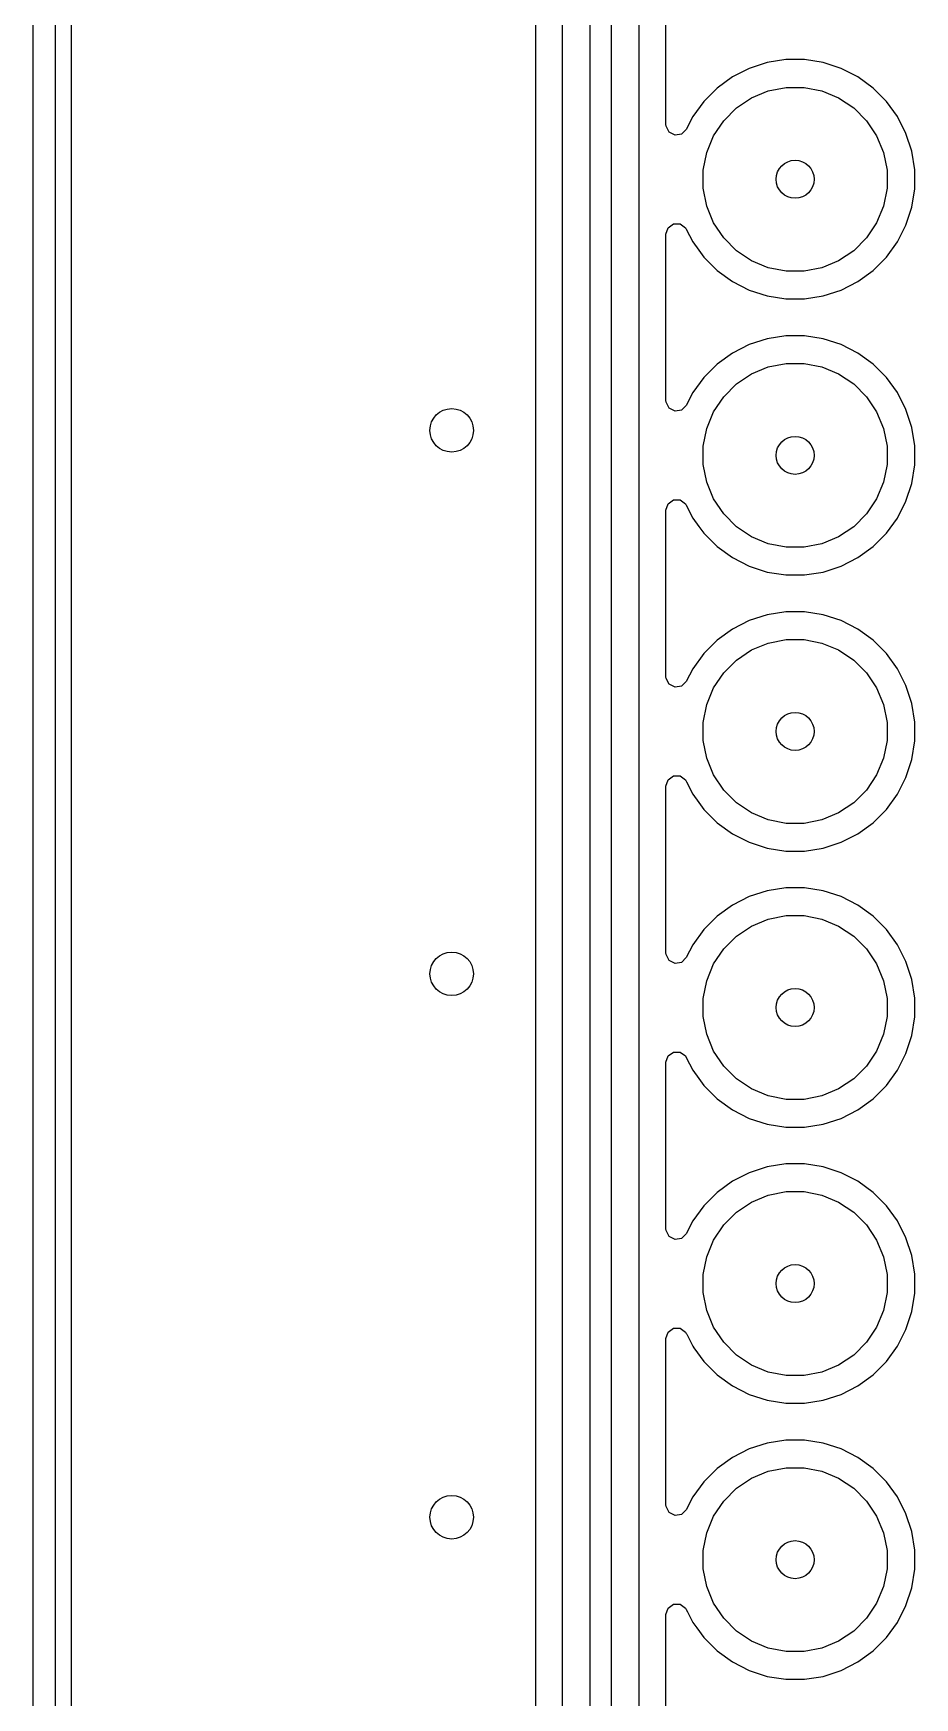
# Model space of a CAD drawing. Extents: x 0 to 130, y -140 to 0.
# Drawn here: x -0.1 to 8.01, y -91.66 to -76.35 of the extents above; entities that cross this region are included whole.
import ezdxf

# ---------------------------------------------------------------- set-up
doc = ezdxf.new("R2010")
doc.units = 0
doc.layers.add('BLACK', color=7, linetype='CONTINUOUS')

msp = doc.modelspace()

# ---------------------------------------------------------------- linework, layer by layer
at = {"layer": 'BLACK', "linetype": 'CONTINUOUS'}
for p, q in [((-0.1, -140), (-0.1, 0)), ((0.1, -0.1), (0.1, -139.9)), ((0.2505, -100.463385), (0.2505, -51.252566)), ((4.5205, -51.252566), (4.5205, -96.045438)), ((4.771, -95.996), (4.771, -51.302)), ((5.021, -51.353776), (5.021, -95.944224)), ((5.221, -95.809604), (5.221, -51.488396)), ((5.471, -51.540172), (5.471, -95.757828)), ((5.7215, -77.186138), (5.7215, -75.653861)), ((6.487558, -76.670125), (6.333214, -76.748766)), ((6.487561, -76.670123), (6.487558, -76.670125)), ((6.652293, -76.616598), (6.487561, -76.670123)), ((6.652297, -76.616597), (6.652293, -76.616598)), ((6.823386, -76.5895), (6.652297, -76.616597)), ((6.823389, -76.5895), (6.823386, -76.5895)), ((6.996611, -76.5895), (6.823389, -76.5895)), ((6.996614, -76.5895), (6.996611, -76.5895)), ((7.167702, -76.616597), (6.996614, -76.5895)), ((7.167706, -76.616598), (7.167702, -76.616597)), ((7.332438, -76.670123), (7.167706, -76.616598)), ((7.332441, -76.670125), (7.332438, -76.670123)), ((7.486785, -76.748766), (7.332441, -76.670125)), ((6.193073, -76.850585), (6.070585, -76.973073)), ((6.333214, -76.748766), (6.193073, -76.850585)), ((6.663258, -76.876601), (6.826685, -76.844093)), ((6.826685, -76.844093), (6.993315, -76.844093)), ((6.993315, -76.844093), (7.156742, -76.876601)), ((7.486787, -76.748767), (7.486785, -76.748766)), ((7.486788, -76.748768), (7.486787, -76.748767)), ((7.626928, -76.850586), (7.486788, -76.748768)), ((7.749414, -76.973072), (7.626928, -76.850586)), ((6.070585, -76.973073), (5.968766, -77.113214)), ((6.370766, -77.032941), (6.509313, -76.940367)), ((6.509313, -76.940367), (6.663258, -76.876601)), ((7.156742, -76.876601), (7.310687, -76.940367)), ((7.310687, -76.940367), (7.449234, -77.032941)), ((7.851232, -77.113212), (7.749414, -76.973072)), ((5.968766, -77.113214), (5.90871, -77.231083)), ((6.160367, -77.289313), (6.252941, -77.150766)), ((6.252941, -77.150766), (6.370766, -77.032941)), ((7.449234, -77.032941), (7.567059, -77.150766)), ((7.567059, -77.150766), (7.659633, -77.289313)), ((7.929873, -77.267555), (7.851232, -77.113212)), ((5.722719, -77.201625), (5.7215, -77.186138)), ((5.750497, -77.256142), (5.722719, -77.201625)), ((5.805013, -77.283919), (5.750497, -77.256142)), ((5.865445, -77.274348), (5.805013, -77.283919)), ((5.90871, -77.231083), (5.865445, -77.274348)), ((6.096601, -77.443258), (6.160367, -77.289313)), ((7.659633, -77.289313), (7.723399, -77.443258)), ((7.929873, -77.267557), (7.929873, -77.267555)), ((7.929874, -77.267558), (7.929873, -77.267557)), ((7.929876, -77.267561), (7.929874, -77.267558)), ((7.983401, -77.432293), (7.929876, -77.267561)), ((6.064093, -77.606685), (6.096601, -77.443258)), ((7.723399, -77.443258), (7.755907, -77.606685)), ((7.983402, -77.432297), (7.983401, -77.432293)), ((8.0105, -77.603385), (7.983402, -77.432297)), ((6.064093, -77.773315), (6.064093, -77.606685)), ((7.755907, -77.606685), (7.755907, -77.773315)), ((8.0105, -77.776614), (8.0105, -77.603385)), ((6.096601, -77.936742), (6.064093, -77.773315)), ((7.755907, -77.773315), (7.723399, -77.936742)), ((7.983402, -77.947702), (8.0105, -77.776614)), ((6.160367, -78.090687), (6.096601, -77.936742)), ((7.723399, -77.936742), (7.659633, -78.090687)), ((6.252941, -78.229234), (6.160367, -78.090687)), ((7.659633, -78.090687), (7.567059, -78.229234)), ((7.929876, -78.112438), (7.983401, -77.947706)), ((7.983401, -77.947706), (7.983402, -77.947702)), ((5.7215, -78.193861), (5.740407, -78.13567)), ((5.7215, -79.726138), (5.7215, -78.193861)), ((5.740407, -78.13567), (5.789907, -78.099706)), ((5.789907, -78.099706), (5.851093, -78.099706)), ((5.851093, -78.099706), (5.900593, -78.13567)), ((5.900593, -78.13567), (5.90871, -78.148916)), ((5.90871, -78.148916), (5.968766, -78.266786)), ((6.370766, -78.347059), (6.252941, -78.229234)), ((7.567059, -78.229234), (7.449234, -78.347059)), ((7.851232, -78.266788), (7.929873, -78.112445)), ((7.929873, -78.112445), (7.929874, -78.11244)), ((7.929874, -78.11244), (7.929876, -78.112438)), ((5.968766, -78.266786), (6.024451, -78.34343)), ((6.024451, -78.34343), (6.070586, -78.406928)), ((6.509313, -78.439633), (6.370766, -78.347059)), ((7.449234, -78.347059), (7.310687, -78.439633)), ((7.749414, -78.406928), (7.851232, -78.266788)), ((6.070586, -78.406928), (6.193072, -78.529414)), ((6.193072, -78.529414), (6.333212, -78.631232)), ((6.663258, -78.503399), (6.509313, -78.439633)), ((6.826685, -78.535907), (6.663258, -78.503399)), ((6.993315, -78.535907), (6.826685, -78.535907)), ((7.156742, -78.503399), (6.993315, -78.535907)), ((7.310687, -78.439633), (7.156742, -78.503399)), ((7.486788, -78.631232), (7.626928, -78.529414)), ((7.626928, -78.529414), (7.749414, -78.406928)), ((6.333212, -78.631232), (6.487555, -78.709873)), ((7.332445, -78.709873), (7.486788, -78.631232)), ((6.487555, -78.709873), (6.487557, -78.709873)), ((6.487557, -78.709873), (6.487558, -78.709874)), ((6.487558, -78.709874), (6.487561, -78.709876)), ((6.487561, -78.709876), (6.652293, -78.763401)), ((6.652293, -78.763401), (6.652297, -78.763402)), ((6.652297, -78.763402), (6.823386, -78.7905)), ((6.823386, -78.7905), (6.823389, -78.7905)), ((6.823389, -78.7905), (6.996614, -78.7905)), ((6.996614, -78.7905), (7.167702, -78.763402)), ((7.167702, -78.763402), (7.167706, -78.763401)), ((7.167706, -78.763401), (7.332438, -78.709876)), ((7.332438, -78.709876), (7.33244, -78.709874)), ((7.33244, -78.709874), (7.332445, -78.709873)), ((6.652293, -79.156598), (6.487561, -79.210123)), ((6.652297, -79.156597), (6.652293, -79.156598)), ((6.823386, -79.1295), (6.652297, -79.156597)), ((6.823389, -79.1295), (6.823386, -79.1295)), ((6.996611, -79.1295), (6.823389, -79.1295)), ((6.996614, -79.1295), (6.996611, -79.1295)), ((7.167702, -79.156597), (6.996614, -79.1295)), ((7.167706, -79.156598), (7.167702, -79.156597)), ((7.332438, -79.210123), (7.167706, -79.156598)), ((6.333214, -79.288766), (6.193073, -79.390585)), ((6.487558, -79.210125), (6.333214, -79.288766)), ((6.487561, -79.210123), (6.487558, -79.210125)), ((7.332441, -79.210125), (7.332438, -79.210123)), ((7.486785, -79.288766), (7.332441, -79.210125)), ((7.486787, -79.288767), (7.486785, -79.288766)), ((7.486788, -79.288768), (7.486787, -79.288767)), ((7.626928, -79.390586), (7.486788, -79.288768)), ((6.193073, -79.390585), (6.070585, -79.513073)), ((6.509313, -79.480367), (6.663258, -79.416601)), ((6.663258, -79.416601), (6.826685, -79.384093)), ((6.826685, -79.384093), (6.993315, -79.384093)), ((6.993315, -79.384093), (7.156742, -79.416601)), ((7.156742, -79.416601), (7.310687, -79.480367)), ((7.749414, -79.513072), (7.626928, -79.390586)), ((6.070585, -79.513073), (5.968766, -79.653214)), ((6.252941, -79.690766), (6.370766, -79.572941)), ((6.370766, -79.572941), (6.509313, -79.480367)), ((7.310687, -79.480367), (7.449234, -79.572941)), ((7.449234, -79.572941), (7.567059, -79.690766)), ((7.851232, -79.653212), (7.749414, -79.513072)), ((5.722719, -79.741625), (5.7215, -79.726138)), ((5.750497, -79.796142), (5.722719, -79.741625)), ((5.90871, -79.771083), (5.865445, -79.814348)), ((5.968766, -79.653214), (5.90871, -79.771083)), ((6.160367, -79.829313), (6.252941, -79.690766)), ((7.567059, -79.690766), (7.659633, -79.829313)), ((7.929873, -79.807555), (7.851232, -79.653212)), ((5.805013, -79.823919), (5.750497, -79.796142)), ((5.865445, -79.814348), (5.805013, -79.823919)), ((6.096601, -79.983258), (6.160367, -79.829313)), ((7.659633, -79.829313), (7.723399, -79.983258)), ((7.929873, -79.807557), (7.929873, -79.807555)), ((7.929874, -79.807558), (7.929873, -79.807557)), ((7.929876, -79.807561), (7.929874, -79.807558)), ((7.983401, -79.972293), (7.929876, -79.807561)), ((6.064093, -80.146685), (6.096601, -79.983258)), ((7.723399, -79.983258), (7.755907, -80.146685)), ((7.983402, -79.972297), (7.983401, -79.972293)), ((8.0105, -80.143385), (7.983402, -79.972297)), ((6.064093, -80.313315), (6.064093, -80.146685)), ((7.755907, -80.146685), (7.755907, -80.313315)), ((8.0105, -80.316614), (8.0105, -80.143385)), ((6.096601, -80.476742), (6.064093, -80.313315)), ((7.755907, -80.313315), (7.723399, -80.476742)), ((7.983402, -80.487702), (8.0105, -80.316614)), ((6.160367, -80.630687), (6.096601, -80.476742)), ((7.723399, -80.476742), (7.659633, -80.630687)), ((7.929876, -80.652438), (7.983401, -80.487706)), ((7.983401, -80.487706), (7.983402, -80.487702)), ((5.7215, -80.733861), (5.740407, -80.67567)), ((5.740407, -80.67567), (5.789907, -80.639706)), ((5.789907, -80.639706), (5.851093, -80.639706)), ((5.851093, -80.639706), (5.900593, -80.67567)), ((5.900593, -80.67567), (5.90871, -80.688916)), ((5.90871, -80.688916), (5.968766, -80.806786)), ((6.252941, -80.769234), (6.160367, -80.630687)), ((7.659633, -80.630687), (7.567059, -80.769234)), ((7.851232, -80.806788), (7.929873, -80.652445)), ((7.929873, -80.652445), (7.929874, -80.65244)), ((7.929874, -80.65244), (7.929876, -80.652438)), ((5.7215, -82.266138), (5.7215, -80.733861)), ((5.968766, -80.806786), (6.024451, -80.88343)), ((6.370766, -80.887059), (6.252941, -80.769234)), ((7.567059, -80.769234), (7.449234, -80.887059)), ((7.749414, -80.946928), (7.851232, -80.806788)), ((6.024451, -80.88343), (6.070586, -80.946928)), ((6.070586, -80.946928), (6.193072, -81.069414)), ((6.509313, -80.979633), (6.370766, -80.887059)), ((6.663258, -81.043399), (6.509313, -80.979633)), ((7.310687, -80.979633), (7.156742, -81.043399)), ((7.449234, -80.887059), (7.310687, -80.979633)), ((7.626928, -81.069414), (7.749414, -80.946928)), ((6.193072, -81.069414), (6.333212, -81.171232)), ((6.826685, -81.075907), (6.663258, -81.043399)), ((6.993315, -81.075907), (6.826685, -81.075907)), ((7.156742, -81.043399), (6.993315, -81.075907)), ((7.486788, -81.171232), (7.626928, -81.069414)), ((6.333212, -81.171232), (6.487555, -81.249873)), ((6.487555, -81.249873), (6.487557, -81.249873)), ((6.487557, -81.249873), (6.487558, -81.249874)), ((6.487558, -81.249874), (6.487561, -81.249876)), ((6.487561, -81.249876), (6.652293, -81.303401)), ((6.652293, -81.303401), (6.652297, -81.303402)), ((6.652297, -81.303402), (6.823386, -81.3305)), ((6.996614, -81.3305), (7.167702, -81.303402)), ((7.167702, -81.303402), (7.167706, -81.303401)), ((7.167706, -81.303401), (7.332438, -81.249876)), ((7.332438, -81.249876), (7.33244, -81.249874)), ((7.33244, -81.249874), (7.332445, -81.249873)), ((7.332445, -81.249873), (7.486788, -81.171232)), ((6.823386, -81.3305), (6.823389, -81.3305)), ((6.823389, -81.3305), (6.996614, -81.3305)), ((6.487558, -81.750125), (6.333214, -81.828766)), ((6.487561, -81.750123), (6.487558, -81.750125)), ((6.652293, -81.696598), (6.487561, -81.750123)), ((6.652297, -81.696597), (6.652293, -81.696598)), ((6.823386, -81.6695), (6.652297, -81.696597)), ((6.823389, -81.6695), (6.823386, -81.6695)), ((6.996611, -81.6695), (6.823389, -81.6695)), ((6.996614, -81.6695), (6.996611, -81.6695)), ((7.167702, -81.696597), (6.996614, -81.6695)), ((7.167706, -81.696598), (7.167702, -81.696597)), ((7.332438, -81.750123), (7.167706, -81.696598)), ((7.332441, -81.750125), (7.332438, -81.750123)), ((7.486785, -81.828766), (7.332441, -81.750125)), ((6.333214, -81.828766), (6.193073, -81.930585)), ((6.663258, -81.956601), (6.826685, -81.924093)), ((6.826685, -81.924093), (6.993315, -81.924093)), ((6.993315, -81.924093), (7.156742, -81.956601)), ((7.486787, -81.828767), (7.486785, -81.828766)), ((7.486788, -81.828768), (7.486787, -81.828767)), ((7.626928, -81.930586), (7.486788, -81.828768)), ((6.070585, -82.053073), (5.968766, -82.193214)), ((6.193073, -81.930585), (6.070585, -82.053073)), ((6.370766, -82.112941), (6.509313, -82.020367)), ((6.509313, -82.020367), (6.663258, -81.956601)), ((7.156742, -81.956601), (7.310687, -82.020367)), ((7.310687, -82.020367), (7.449234, -82.112941)), ((7.749414, -82.053072), (7.626928, -81.930586)), ((7.851232, -82.193212), (7.749414, -82.053072)), ((5.968766, -82.193214), (5.90871, -82.311083)), ((6.160367, -82.369313), (6.252941, -82.230766)), ((6.252941, -82.230766), (6.370766, -82.112941)), ((7.449234, -82.112941), (7.567059, -82.230766)), ((7.567059, -82.230766), (7.659633, -82.369313)), ((7.929873, -82.347555), (7.851232, -82.193212)), ((5.722719, -82.281625), (5.7215, -82.266138)), ((5.750497, -82.336142), (5.722719, -82.281625)), ((5.805013, -82.363919), (5.750497, -82.336142)), ((5.865445, -82.354348), (5.805013, -82.363919)), ((5.90871, -82.311083), (5.865445, -82.354348)), ((6.096601, -82.523258), (6.160367, -82.369313)), ((7.659633, -82.369313), (7.723399, -82.523258)), ((7.929873, -82.347557), (7.929873, -82.347555)), ((7.929874, -82.347558), (7.929873, -82.347557)), ((7.929876, -82.347561), (7.929874, -82.347558)), ((7.983401, -82.512293), (7.929876, -82.347561)), ((6.064093, -82.686685), (6.096601, -82.523258)), ((7.723399, -82.523258), (7.755907, -82.686685)), ((7.983402, -82.512297), (7.983401, -82.512293)), ((8.0105, -82.683385), (7.983402, -82.512297)), ((6.064093, -82.853315), (6.064093, -82.686685)), ((7.755907, -82.686685), (7.755907, -82.853315)), ((8.0105, -82.856614), (8.0105, -82.683385)), ((6.096601, -83.016742), (6.064093, -82.853315)), ((7.755907, -82.853315), (7.723399, -83.016742)), ((7.983402, -83.027702), (8.0105, -82.856614)), ((6.160367, -83.170687), (6.096601, -83.016742)), ((7.723399, -83.016742), (7.659633, -83.170687)), ((7.929876, -83.192438), (7.983401, -83.027706)), ((7.983401, -83.027706), (7.983402, -83.027702)), ((5.7215, -83.273861), (5.740407, -83.21567)), ((5.7215, -84.806138), (5.7215, -83.273861)), ((5.740407, -83.21567), (5.789907, -83.179706)), ((5.789907, -83.179706), (5.851093, -83.179706)), ((5.851093, -83.179706), (5.900593, -83.21567)), ((5.900593, -83.21567), (5.908708, -83.228913)), ((5.908708, -83.228913), (5.911879, -83.235136)), ((5.911879, -83.235136), (5.968766, -83.346786)), ((6.252941, -83.309234), (6.160367, -83.170687)), ((7.659633, -83.170687), (7.567059, -83.309234)), ((7.851232, -83.346788), (7.929873, -83.192445)), ((7.929873, -83.192445), (7.929874, -83.19244)), ((7.929874, -83.19244), (7.929876, -83.192438)), ((5.968766, -83.346786), (6.024451, -83.42343)), ((6.024451, -83.42343), (6.070586, -83.486928)), ((6.370766, -83.427059), (6.252941, -83.309234)), ((6.509313, -83.519633), (6.370766, -83.427059)), ((7.449234, -83.427059), (7.310687, -83.519633)), ((7.567059, -83.309234), (7.449234, -83.427059)), ((7.749414, -83.486928), (7.851232, -83.346788)), ((6.070586, -83.486928), (6.193072, -83.609414)), ((6.193072, -83.609414), (6.333212, -83.711232)), ((6.663258, -83.583399), (6.509313, -83.519633)), ((6.826685, -83.615907), (6.663258, -83.583399)), ((7.156742, -83.583399), (6.993315, -83.615907)), ((7.310687, -83.519633), (7.156742, -83.583399)), ((7.486788, -83.711232), (7.626928, -83.609414)), ((7.626928, -83.609414), (7.749414, -83.486928)), ((6.333212, -83.711232), (6.487555, -83.789873)), ((6.993315, -83.615907), (6.826685, -83.615907)), ((7.332445, -83.789873), (7.486788, -83.711232)), ((6.487555, -83.789873), (6.487557, -83.789873)), ((6.487557, -83.789873), (6.487558, -83.789874)), ((6.487558, -83.789874), (6.487561, -83.789876)), ((6.487561, -83.789876), (6.652293, -83.843401)), ((6.652293, -83.843401), (6.652297, -83.843402)), ((6.652297, -83.843402), (6.823386, -83.8705)), ((6.823386, -83.8705), (6.823389, -83.8705)), ((6.823389, -83.8705), (6.996614, -83.8705)), ((6.996614, -83.8705), (7.167702, -83.843402)), ((7.167702, -83.843402), (7.167706, -83.843401)), ((7.167706, -83.843401), (7.332438, -83.789876)), ((7.332438, -83.789876), (7.33244, -83.789874)), ((7.33244, -83.789874), (7.332445, -83.789873)), ((6.823386, -84.2095), (6.652297, -84.236597)), ((6.823389, -84.2095), (6.823386, -84.2095)), ((6.996611, -84.2095), (6.823389, -84.2095)), ((6.996614, -84.2095), (6.996611, -84.2095)), ((7.167702, -84.236597), (6.996614, -84.2095)), ((6.333214, -84.368766), (6.193073, -84.470585)), ((6.487558, -84.290125), (6.333214, -84.368766)), ((6.487561, -84.290123), (6.487558, -84.290125)), ((6.652293, -84.236598), (6.487561, -84.290123)), ((6.652297, -84.236597), (6.652293, -84.236598)), ((7.167706, -84.236598), (7.167702, -84.236597)), ((7.332438, -84.290123), (7.167706, -84.236598)), ((7.332441, -84.290125), (7.332438, -84.290123)), ((7.486785, -84.368766), (7.332441, -84.290125)), ((7.486787, -84.368767), (7.486785, -84.368766)), ((7.486788, -84.368768), (7.486787, -84.368767)), ((7.626928, -84.470586), (7.486788, -84.368768)), ((6.193073, -84.470585), (6.070585, -84.593073)), ((6.509313, -84.560367), (6.663258, -84.496601)), ((6.663258, -84.496601), (6.826685, -84.464093)), ((6.826685, -84.464093), (6.993315, -84.464093)), ((6.993315, -84.464093), (7.156742, -84.496601)), ((7.156742, -84.496601), (7.310687, -84.560367)), ((7.749414, -84.593072), (7.626928, -84.470586)), ((6.070585, -84.593073), (5.968766, -84.733214)), ((6.252941, -84.770766), (6.370766, -84.652941)), ((6.370766, -84.652941), (6.509313, -84.560367)), ((7.310687, -84.560367), (7.449234, -84.652941)), ((7.449234, -84.652941), (7.567059, -84.770766)), ((7.851232, -84.733212), (7.749414, -84.593072)), ((5.722719, -84.821625), (5.7215, -84.806138)), ((5.750497, -84.876142), (5.722719, -84.821625)), ((5.968766, -84.733214), (5.90871, -84.851083)), ((6.160367, -84.909313), (6.252941, -84.770766)), ((7.567059, -84.770766), (7.659633, -84.909313)), ((7.929873, -84.887555), (7.851232, -84.733212)), ((5.805013, -84.903919), (5.750497, -84.876142)), ((5.865445, -84.894348), (5.805013, -84.903919)), ((5.90871, -84.851083), (5.865445, -84.894348)), ((6.096601, -85.063258), (6.160367, -84.909313)), ((7.659633, -84.909313), (7.723399, -85.063258)), ((7.929873, -84.887557), (7.929873, -84.887555)), ((7.929874, -84.887558), (7.929873, -84.887557)), ((7.929876, -84.887561), (7.929874, -84.887558)), ((7.983401, -85.052293), (7.929876, -84.887561)), ((6.064093, -85.226685), (6.096601, -85.063258)), ((7.723399, -85.063258), (7.755907, -85.226685)), ((7.983402, -85.052297), (7.983401, -85.052293)), ((8.0105, -85.223385), (7.983402, -85.052297)), ((6.064093, -85.393315), (6.064093, -85.226685)), ((7.755907, -85.226685), (7.755907, -85.393315)), ((8.0105, -85.396614), (8.0105, -85.223385)), ((6.096601, -85.556742), (6.064093, -85.393315)), ((7.755907, -85.393315), (7.723399, -85.556742)), ((7.983402, -85.567702), (8.0105, -85.396614)), ((6.160367, -85.710687), (6.096601, -85.556742)), ((7.723399, -85.556742), (7.659633, -85.710687)), ((7.929876, -85.732438), (7.983401, -85.567706)), ((7.983401, -85.567706), (7.983402, -85.567702)), ((5.740407, -85.75567), (5.789907, -85.719706)), ((5.789907, -85.719706), (5.851093, -85.719706)), ((5.851093, -85.719706), (5.900593, -85.75567)), ((6.252941, -85.849234), (6.160367, -85.710687)), ((7.659633, -85.710687), (7.567059, -85.849234)), ((7.851232, -85.886788), (7.929873, -85.732445)), ((7.929873, -85.732445), (7.929874, -85.73244)), ((7.929874, -85.73244), (7.929876, -85.732438)), ((5.7215, -85.813861), (5.740407, -85.75567)), ((5.7215, -87.346138), (5.7215, -85.813861)), ((5.900593, -85.75567), (5.90871, -85.768916)), ((5.90871, -85.768916), (5.968766, -85.886786)), ((5.968766, -85.886786), (6.024451, -85.96343)), ((6.370766, -85.967059), (6.252941, -85.849234)), ((7.567059, -85.849234), (7.449234, -85.967059)), ((7.749414, -86.026928), (7.851232, -85.886788)), ((6.024451, -85.96343), (6.070586, -86.026928)), ((6.070586, -86.026928), (6.193072, -86.149414)), ((6.509313, -86.059633), (6.370766, -85.967059)), ((6.663258, -86.123399), (6.509313, -86.059633)), ((7.310687, -86.059633), (7.156742, -86.123399)), ((7.449234, -85.967059), (7.310687, -86.059633)), ((7.626928, -86.149414), (7.749414, -86.026928)), ((6.193072, -86.149414), (6.333212, -86.251232)), ((6.826685, -86.155907), (6.663258, -86.123399)), ((6.993315, -86.155907), (6.826685, -86.155907)), ((7.156742, -86.123399), (6.993315, -86.155907)), ((7.486788, -86.251232), (7.626928, -86.149414)), ((6.333212, -86.251232), (6.487555, -86.329873)), ((6.487555, -86.329873), (6.487557, -86.329873)), ((6.487557, -86.329873), (6.487558, -86.329874)), ((6.487558, -86.329874), (6.487561, -86.329876)), ((6.487561, -86.329876), (6.652293, -86.383401)), ((7.167706, -86.383401), (7.332438, -86.329876)), ((7.332438, -86.329876), (7.33244, -86.329874)), ((7.33244, -86.329874), (7.332445, -86.329873)), ((7.332445, -86.329873), (7.486788, -86.251232)), ((6.652293, -86.383401), (6.652297, -86.383402)), ((6.652297, -86.383402), (6.823386, -86.4105)), ((6.823386, -86.4105), (6.823389, -86.4105)), ((6.823389, -86.4105), (6.996614, -86.4105)), ((6.996614, -86.4105), (7.167702, -86.383402)), ((7.167702, -86.383402), (7.167706, -86.383401)), ((6.652293, -86.776598), (6.487561, -86.830123)), ((6.652297, -86.776597), (6.652293, -86.776598)), ((6.823386, -86.7495), (6.652297, -86.776597)), ((6.823389, -86.7495), (6.823386, -86.7495)), ((6.996611, -86.7495), (6.823389, -86.7495)), ((6.996614, -86.7495), (6.996611, -86.7495)), ((7.167702, -86.776597), (6.996614, -86.7495)), ((7.167706, -86.776598), (7.167702, -86.776597)), ((7.332438, -86.830123), (7.167706, -86.776598)), ((6.333214, -86.908766), (6.193073, -87.010585)), ((6.487558, -86.830125), (6.333214, -86.908766)), ((6.487561, -86.830123), (6.487558, -86.830125)), ((7.332441, -86.830125), (7.332438, -86.830123)), ((7.486785, -86.908766), (7.332441, -86.830125)), ((7.486787, -86.908767), (7.486785, -86.908766)), ((7.486788, -86.908768), (7.486787, -86.908767)), ((7.626928, -87.010586), (7.486788, -86.908768)), ((6.193073, -87.010585), (6.070585, -87.133073)), ((6.370766, -87.192941), (6.509313, -87.100367)), ((6.509313, -87.100367), (6.663258, -87.036601)), ((6.663258, -87.036601), (6.826685, -87.004093)), ((6.826685, -87.004093), (6.993315, -87.004093)), ((6.993315, -87.004093), (7.156742, -87.036601)), ((7.156742, -87.036601), (7.310687, -87.100367)), ((7.310687, -87.100367), (7.449234, -87.192941)), ((7.749414, -87.133072), (7.626928, -87.010586)), ((5.968766, -87.273214), (5.90871, -87.391083)), ((6.070585, -87.133073), (5.968766, -87.273214)), ((6.252941, -87.310766), (6.370766, -87.192941)), ((7.449234, -87.192941), (7.567059, -87.310766)), ((7.851232, -87.273212), (7.749414, -87.133072)), ((7.929873, -87.427555), (7.851232, -87.273212)), ((5.722719, -87.361625), (5.7215, -87.346138)), ((5.750497, -87.416142), (5.722719, -87.361625)), ((5.805013, -87.443919), (5.750497, -87.416142)), ((5.865445, -87.434348), (5.805013, -87.443919)), ((5.90871, -87.391083), (5.865445, -87.434348)), ((6.160367, -87.449313), (6.252941, -87.310766)), ((7.567059, -87.310766), (7.659633, -87.449313)), ((7.929873, -87.427557), (7.929873, -87.427555)), ((7.929874, -87.427558), (7.929873, -87.427557)), ((7.929876, -87.427561), (7.929874, -87.427558)), ((7.983401, -87.592293), (7.929876, -87.427561)), ((6.096601, -87.603258), (6.160367, -87.449313)), ((7.659633, -87.449313), (7.723399, -87.603258)), ((6.064093, -87.766685), (6.096601, -87.603258)), ((7.723399, -87.603258), (7.755907, -87.766685)), ((7.983402, -87.592297), (7.983401, -87.592293)), ((8.0105, -87.763385), (7.983402, -87.592297)), ((6.064093, -87.933315), (6.064093, -87.766685)), ((7.755907, -87.766685), (7.755907, -87.933315)), ((8.0105, -87.936614), (8.0105, -87.763385)), ((6.096601, -88.096742), (6.064093, -87.933315)), ((7.755907, -87.933315), (7.723399, -88.096742)), ((7.983402, -88.107702), (8.0105, -87.936614)), ((6.160367, -88.250687), (6.096601, -88.096742)), ((7.723399, -88.096742), (7.659633, -88.250687)), ((7.929876, -88.272438), (7.983401, -88.107706)), ((7.983401, -88.107706), (7.983402, -88.107702)), ((5.7215, -88.353861), (5.740407, -88.29567)), ((5.7215, -89.886138), (5.7215, -88.353861)), ((5.740407, -88.29567), (5.789907, -88.259706)), ((5.789907, -88.259706), (5.851093, -88.259706)), ((5.851093, -88.259706), (5.900593, -88.29567)), ((5.900593, -88.29567), (5.908708, -88.308913)), ((5.908708, -88.308913), (5.912536, -88.316426)), ((5.912536, -88.316426), (5.968766, -88.426786)), ((6.252941, -88.389234), (6.160367, -88.250687)), ((7.659633, -88.250687), (7.567059, -88.389234)), ((7.851232, -88.426788), (7.929873, -88.272445)), ((7.929873, -88.272445), (7.929874, -88.27244)), ((7.929874, -88.27244), (7.929876, -88.272438)), ((5.968766, -88.426786), (5.978459, -88.440127)), ((5.978459, -88.440127), (6.070586, -88.566928)), ((6.370766, -88.507059), (6.252941, -88.389234)), ((6.509313, -88.599633), (6.370766, -88.507059)), ((7.449234, -88.507059), (7.310687, -88.599633)), ((7.567059, -88.389234), (7.449234, -88.507059)), ((7.749414, -88.566928), (7.851232, -88.426788)), ((6.070586, -88.566928), (6.193072, -88.689414)), ((6.663258, -88.663399), (6.509313, -88.599633)), ((7.310687, -88.599633), (7.156742, -88.663399)), ((7.626928, -88.689414), (7.749414, -88.566928)), ((6.193072, -88.689414), (6.333212, -88.791232)), ((6.333212, -88.791232), (6.487555, -88.869873)), ((6.826685, -88.695907), (6.663258, -88.663399)), ((6.993315, -88.695907), (6.826685, -88.695907)), ((7.156742, -88.663399), (6.993315, -88.695907)), ((7.332445, -88.869873), (7.486788, -88.791232)), ((7.486788, -88.791232), (7.626928, -88.689414)), ((6.487555, -88.869873), (6.487557, -88.869873)), ((6.487557, -88.869873), (6.487558, -88.869874)), ((6.487558, -88.869874), (6.487561, -88.869876)), ((6.487561, -88.869876), (6.652293, -88.923401)), ((6.652293, -88.923401), (6.652297, -88.923402)), ((6.652297, -88.923402), (6.823386, -88.9505)), ((6.823386, -88.9505), (6.823389, -88.9505)), ((6.823389, -88.9505), (6.996614, -88.9505)), ((6.996614, -88.9505), (7.167702, -88.923402)), ((7.167702, -88.923402), (7.167706, -88.923401)), ((7.167706, -88.923401), (7.332438, -88.869876)), ((7.332438, -88.869876), (7.33244, -88.869874)), ((7.33244, -88.869874), (7.332445, -88.869873)), ((6.487558, -89.370125), (6.333214, -89.448766)), ((6.487561, -89.370123), (6.487558, -89.370125)), ((6.652293, -89.316598), (6.487561, -89.370123)), ((6.652297, -89.316597), (6.652293, -89.316598)), ((6.823386, -89.2895), (6.652297, -89.316597)), ((6.823389, -89.2895), (6.823386, -89.2895)), ((6.996611, -89.2895), (6.823389, -89.2895)), ((6.996614, -89.2895), (6.996611, -89.2895)), ((7.167702, -89.316597), (6.996614, -89.2895)), ((7.167706, -89.316598), (7.167702, -89.316597)), ((7.332438, -89.370123), (7.167706, -89.316598)), ((7.332441, -89.370125), (7.332438, -89.370123)), ((7.486785, -89.448766), (7.332441, -89.370125)), ((6.193073, -89.550585), (6.070585, -89.673073)), ((6.333214, -89.448766), (6.193073, -89.550585)), ((6.509313, -89.640367), (6.663258, -89.576601)), ((6.663258, -89.576601), (6.826685, -89.544093)), ((6.826685, -89.544093), (6.993315, -89.544093)), ((6.993315, -89.544093), (7.156742, -89.576601)), ((7.156742, -89.576601), (7.310687, -89.640367)), ((7.486787, -89.448767), (7.486785, -89.448766)), ((7.486788, -89.448768), (7.486787, -89.448767)), ((7.626928, -89.550586), (7.486788, -89.448768)), ((7.749414, -89.673072), (7.626928, -89.550586)), ((6.070585, -89.673073), (5.968766, -89.813214)), ((6.252941, -89.850766), (6.370766, -89.732941)), ((6.370766, -89.732941), (6.509313, -89.640367)), ((7.310687, -89.640367), (7.449234, -89.732941)), ((7.449234, -89.732941), (7.567059, -89.850766)), ((7.851232, -89.813212), (7.749414, -89.673072)), ((5.722719, -89.901625), (5.7215, -89.886138)), ((5.968766, -89.813214), (5.90871, -89.931083)), ((6.160367, -89.989313), (6.252941, -89.850766)), ((7.567059, -89.850766), (7.659633, -89.989313)), ((7.929873, -89.967555), (7.851232, -89.813212)), ((5.750497, -89.956142), (5.722719, -89.901625)), ((5.805013, -89.983919), (5.750497, -89.956142)), ((5.865445, -89.974348), (5.805013, -89.983919)), ((5.90871, -89.931083), (5.865445, -89.974348)), ((6.096601, -90.143258), (6.160367, -89.989313)), ((7.659633, -89.989313), (7.723399, -90.143258)), ((7.929873, -89.967557), (7.929873, -89.967555)), ((7.929874, -89.967558), (7.929873, -89.967557)), ((7.929876, -89.967561), (7.929874, -89.967558)), ((7.983401, -90.132293), (7.929876, -89.967561)), ((6.064093, -90.306685), (6.096601, -90.143258)), ((7.723399, -90.143258), (7.755907, -90.306685)), ((7.983402, -90.132297), (7.983401, -90.132293)), ((8.0105, -90.303385), (7.983402, -90.132297)), ((6.064093, -90.473315), (6.064093, -90.306685)), ((7.755907, -90.306685), (7.755907, -90.473315)), ((8.0105, -90.476614), (8.0105, -90.303385)), ((6.096601, -90.636742), (6.064093, -90.473315)), ((7.755907, -90.473315), (7.723399, -90.636742)), ((7.983402, -90.647702), (8.0105, -90.476614)), ((6.160367, -90.790687), (6.096601, -90.636742)), ((7.723399, -90.636742), (7.659633, -90.790687)), ((7.929876, -90.812438), (7.983401, -90.647706)), ((7.983401, -90.647706), (7.983402, -90.647702)), ((5.740407, -90.83567), (5.789907, -90.799706)), ((5.789907, -90.799706), (5.851093, -90.799706)), ((5.851093, -90.799706), (5.900593, -90.83567)), ((6.252941, -90.929234), (6.160367, -90.790687)), ((7.659633, -90.790687), (7.567059, -90.929234)), ((5.7215, -90.893861), (5.740407, -90.83567)), ((5.7215, -92.426138), (5.7215, -90.893861)), ((5.900593, -90.83567), (5.908708, -90.848913)), ((5.908708, -90.848913), (5.919649, -90.870385)), ((5.919649, -90.870385), (5.968766, -90.966786)), ((6.370766, -91.047059), (6.252941, -90.929234)), ((7.567059, -90.929234), (7.449234, -91.047059)), ((7.851232, -90.966788), (7.929873, -90.812445)), ((7.929873, -90.812445), (7.929874, -90.81244)), ((7.929874, -90.81244), (7.929876, -90.812438)), ((5.968766, -90.966786), (6.004699, -91.016243)), ((6.004699, -91.016243), (6.070586, -91.106928)), ((6.070586, -91.106928), (6.193072, -91.229414)), ((6.509313, -91.139633), (6.370766, -91.047059)), ((7.449234, -91.047059), (7.310687, -91.139633)), ((7.626928, -91.229414), (7.749414, -91.106928)), ((7.749414, -91.106928), (7.851232, -90.966788)), ((6.193072, -91.229414), (6.333212, -91.331232)), ((6.663258, -91.203399), (6.509313, -91.139633)), ((6.826685, -91.235907), (6.663258, -91.203399)), ((6.993315, -91.235907), (6.826685, -91.235907)), ((7.156742, -91.203399), (6.993315, -91.235907)), ((7.310687, -91.139633), (7.156742, -91.203399)), ((7.486788, -91.331232), (7.626928, -91.229414)), ((6.333212, -91.331232), (6.487555, -91.409873)), ((6.487555, -91.409873), (6.487557, -91.409873)), ((6.487557, -91.409873), (6.487558, -91.409874)), ((6.487558, -91.409874), (6.487561, -91.409876)), ((6.487561, -91.409876), (6.652293, -91.463401)), ((7.167706, -91.463401), (7.332438, -91.409876)), ((7.332438, -91.409876), (7.33244, -91.409874)), ((7.33244, -91.409874), (7.332445, -91.409873)), ((7.332445, -91.409873), (7.486788, -91.331232)), ((6.652293, -91.463401), (6.652297, -91.463402)), ((6.652297, -91.463402), (6.823386, -91.4905)), ((6.823386, -91.4905), (6.823389, -91.4905)), ((6.823389, -91.4905), (6.996614, -91.4905)), ((6.996614, -91.4905), (7.167702, -91.463402)), ((7.167702, -91.463402), (7.167706, -91.463401))]:
    msp.add_line(p, q, dxfattribs=at)
at = {"layer": 'BLACK'}
for centre, radius in [((6.91, -77.69), 0.175), ((6.91, -77.69), 0.175), ((3.75, -80), 0.2), ((6.91, -80.23), 0.175), ((6.91, -80.23), 0.175), ((6.91, -82.77), 0.175), ((6.91, -82.77), 0.175), ((3.75, -85), 0.2), ((6.91, -85.31), 0.175), ((6.91, -85.31), 0.175), ((6.91, -87.85), 0.175), ((6.91, -87.85), 0.175), ((3.75, -90), 0.2), ((6.91, -90.39), 0.175), ((6.91, -90.39), 0.175)]:
    msp.add_circle(centre, radius, dxfattribs=at)
at = {"layer": 'WHITE'}
for centre in [(6.91, -77.69), (6.91, -80.23), (6.91, -82.77), (6.91, -85.31), (6.91, -87.85), (6.91, -90.39)]:
    msp.add_circle(centre, 0.175, dxfattribs=at)

doc.saveas('drawing.dxf')
